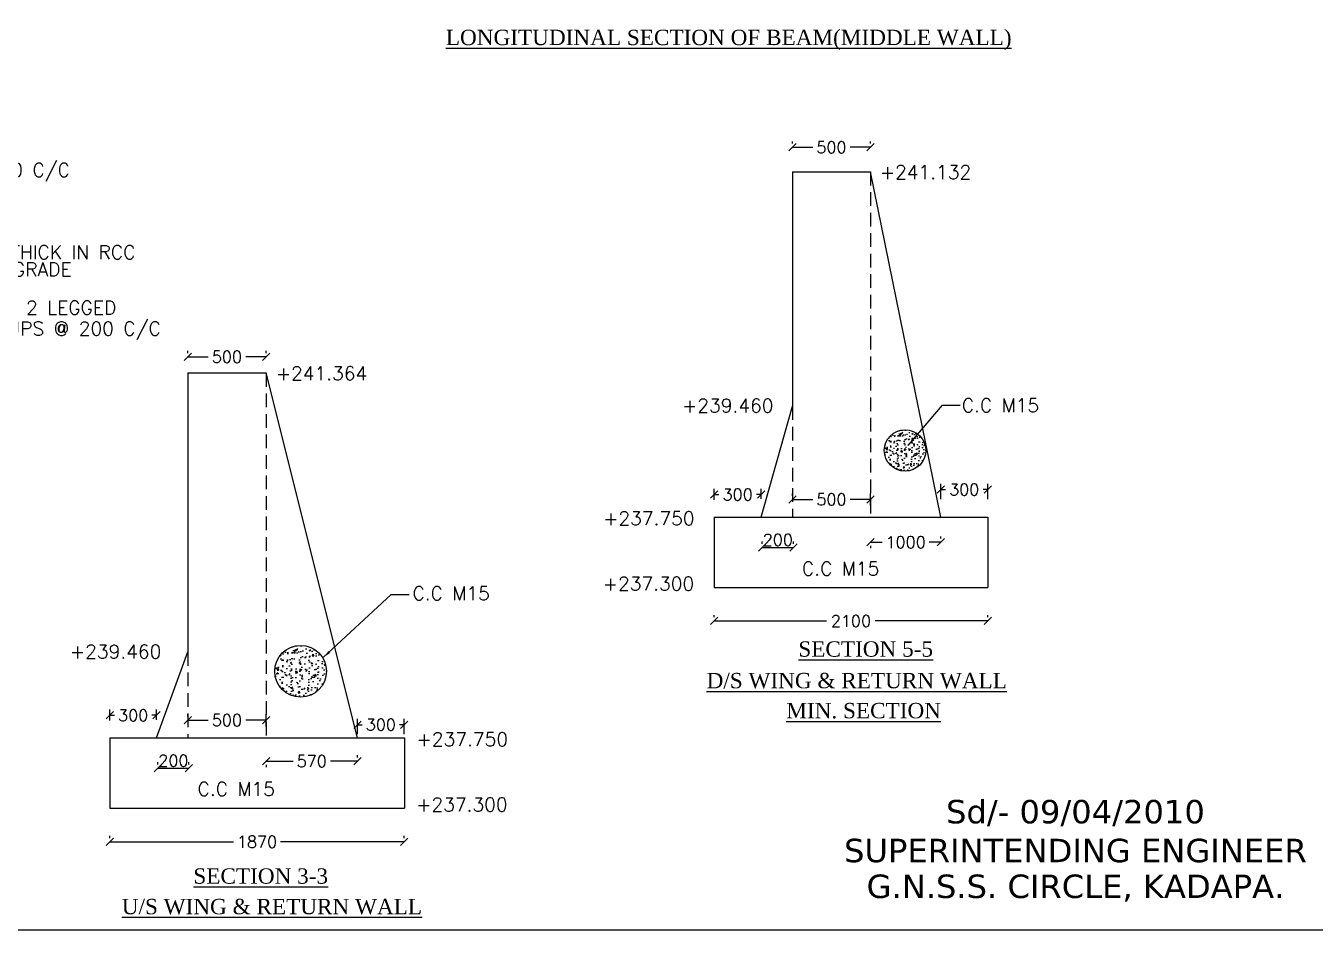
# Model space of a CAD drawing. Header units: inches. Extents: x 103704 to 195057, y -107980 to 89240.
# Drawn here: x 169005 to 185507, y -107980 to -96407 of the extents above; entities that cross this region are included whole.
import ezdxf
from ezdxf.enums import TextEntityAlignment as Align

# ---------------------------------------------------------------- set-up
doc = ezdxf.new("R2010")
doc.units = ezdxf.units.IN
doc.header["$LTSCALE"] = 100
doc.header["$MEASUREMENT"] = 0
doc.header["$PDMODE"] = 3
doc.linetypes.add('CENTER2', pattern=[28.575, 19.05, -3.175, 3.175, -3.175])
doc.linetypes.add('DASHED2', pattern=[0.375, 0.25, -0.125])
doc.layers.add('Dim', color=7, linetype='Continuous')
doc.layers.add('Text', color=7, linetype='Continuous')
doc.styles.add('ARIAL', font='times.ttf')
doc.styles.add('ROMANS', font='romans')
doc.styles.add('VERDANA', font='verdana.ttf')
doc.dimstyles.new('Raj-50', dxfattribs={"dimscale": 50, "dimtxt": 2, "dimasz": 1.25, "dimexe": 1, "dimexo": 0.625, "dimtad": 0, "dimtxsty": 'ROMANS', "dimblk": 'OBLIQUE', "dimcen": 1.25, "dimclrd": 256, "dimclre": 256, "dimclrt": 256, "dimadec": 0, "dimazin": 0, "dimtfac": 1, "dimtmove": 1, "dimatfit": 3, "dimfxl": 1, "dimlwd": -1, "dimlwe": -1, "dimarcsym": 0})
doc.dimstyles.new('Raj-75', dxfattribs={"dimscale": 75, "dimtxt": 2, "dimasz": 1.25, "dimexe": 1, "dimexo": 0.625, "dimtad": 0, "dimtxsty": 'ROMANS', "dimblk": 'OBLIQUE', "dimcen": 1.25, "dimclrd": 256, "dimclre": 256, "dimclrt": 256, "dimadec": 0, "dimazin": 0, "dimtfac": 1, "dimtmove": 1, "dimatfit": 3, "dimfxl": 1, "dimlwd": -1, "dimlwe": -1, "dimarcsym": 0})

# ---------------------------------------------------------------- blocks, each defined once
blk = doc.blocks.new('_Oblique')
at = {"color": 0, "linetype": 'ByBlock', "lineweight": -2}
blk.add_line((-0.5, -0.5), (0.5, 0.5), dxfattribs=at)
blk = doc.blocks.new('*D110')
at = {"layer": 'Defpoints', "color": 0, "transparency": 16777216}
for p in [(170679, -105230), (170079, -105343), (170679, -105333)]:
    blk.add_point(p, dxfattribs=at)
at = {"layer": 'Dim', "transparency": 16777216}
for p, q in [((170079, -105296), (170079, -105155)), ((170079, -105230), (170140, -105230)), ((170679, -105230), (170619, -105230)), ((170679, -105286), (170679, -105155))]:
    blk.add_line(p, q, dxfattribs=at)
at = {"layer": 'Dim', "transparency": 16777216, "xscale": 93.75, "yscale": 93.75, "zscale": 93.75, "rotation": 180}
blk.add_blockref('_Oblique', (170079, -105230), dxfattribs=at)
at = {"layer": 'Dim', "transparency": 16777216, "xscale": 93.75, "yscale": 93.75, "zscale": 93.75}
blk.add_blockref('_Oblique', (170679, -105230), dxfattribs=at)
at = {"layer": 'Dim', "transparency": 16777216, "insert": (170379, -105230), "char_height": 150, "attachment_point": 5, "style": 'ROMANS'}
blk.add_mtext('300', dxfattribs=at)
blk = doc.blocks.new('*D111')
at = {"layer": 'Defpoints', "color": 0, "transparency": 16777216}
for p in [(170693, -105906), (171093, -105906), (171093, -105906)]:
    blk.add_point(p, dxfattribs=at)
at = {"layer": 'Dim', "transparency": 16777216}
for p, q in [((170693, -105860), (170693, -105831)), ((170693, -105906), (171093, -105906)), ((171093, -105860), (171093, -105831))]:
    blk.add_line(p, q, dxfattribs=at)
at = {"layer": 'Dim', "transparency": 16777216, "xscale": 93.75, "yscale": 93.75, "zscale": 93.75, "rotation": 180}
blk.add_blockref('_Oblique', (170693, -105906), dxfattribs=at)
at = {"layer": 'Dim', "transparency": 16777216, "xscale": 93.75, "yscale": 93.75, "zscale": 93.75}
blk.add_blockref('_Oblique', (171093, -105906), dxfattribs=at)
at = {"layer": 'Dim', "transparency": 16777216, "insert": (170893, -105810), "char_height": 150, "attachment_point": 5, "style": 'ROMANS'}
blk.add_mtext('200', dxfattribs=at)
blk = doc.blocks.new('*D112')
at = {"layer": 'Defpoints', "color": 0, "transparency": 16777216}
for p in [(171079, -105292), (172079, -105292), (172079, -105419)]:
    blk.add_point(p, dxfattribs=at)
at = {"layer": 'Dim', "transparency": 16777216}
for p, q in [((171079, -105245), (171079, -105217)), ((172079, -105372), (172079, -105217)), ((171079, -105292), (171340, -105292)), ((172079, -105292), (171819, -105292))]:
    blk.add_line(p, q, dxfattribs=at)
at = {"layer": 'Dim', "transparency": 16777216, "xscale": 93.75, "yscale": 93.75, "zscale": 93.75, "rotation": 180}
blk.add_blockref('_Oblique', (171079, -105292), dxfattribs=at)
at = {"layer": 'Dim', "transparency": 16777216, "xscale": 93.75, "yscale": 93.75, "zscale": 93.75}
blk.add_blockref('_Oblique', (172079, -105292), dxfattribs=at)
at = {"layer": 'Dim', "transparency": 16777216, "insert": (171579, -105292), "char_height": 150, "attachment_point": 5, "style": 'ROMANS'}
blk.add_mtext('500', dxfattribs=at)
blk = doc.blocks.new('*D113')
at = {"layer": 'Defpoints', "color": 0, "transparency": 16777216}
for p in [(172079, -105817), (173249, -105817), (173249, -105817)]:
    blk.add_point(p, dxfattribs=at)
at = {"layer": 'Dim', "transparency": 16777216}
for p, q in [((173249, -105770), (173249, -105742)), ((172079, -105817), (172425, -105817)), ((172079, -105864), (172079, -105892)), ((173249, -105817), (172904, -105817))]:
    blk.add_line(p, q, dxfattribs=at)
at = {"layer": 'Dim', "transparency": 16777216, "xscale": 93.75, "yscale": 93.75, "zscale": 93.75, "rotation": 180}
blk.add_blockref('_Oblique', (172079, -105817), dxfattribs=at)
at = {"layer": 'Dim', "transparency": 16777216, "xscale": 93.75, "yscale": 93.75, "zscale": 93.75}
blk.add_blockref('_Oblique', (173249, -105817), dxfattribs=at)
at = {"layer": 'Dim', "transparency": 16777216, "insert": (172664, -105817), "char_height": 150, "attachment_point": 5, "style": 'ROMANS'}
blk.add_mtext('570', dxfattribs=at)
blk = doc.blocks.new('*D114')
at = {"layer": 'Defpoints', "color": 0, "transparency": 16777216}
for p in [(170079, -106849), (173849, -106849), (173849, -106849)]:
    blk.add_point(p, dxfattribs=at)
at = {"layer": 'Dim', "transparency": 16777216}
for p, q in [((170079, -106802), (170079, -106774)), ((170079, -106849), (171664, -106849)), ((173849, -106849), (172265, -106849)), ((173849, -106802), (173849, -106774))]:
    blk.add_line(p, q, dxfattribs=at)
at = {"layer": 'Dim', "transparency": 16777216, "xscale": 93.75, "yscale": 93.75, "zscale": 93.75, "rotation": 180}
blk.add_blockref('_Oblique', (170079, -106849), dxfattribs=at)
at = {"layer": 'Dim', "transparency": 16777216, "xscale": 93.75, "yscale": 93.75, "zscale": 93.75}
blk.add_blockref('_Oblique', (173849, -106849), dxfattribs=at)
at = {"layer": 'Dim', "transparency": 16777216, "insert": (171964, -106849), "char_height": 150, "attachment_point": 5, "style": 'ROMANS'}
blk.add_mtext('1870', dxfattribs=at)
blk = doc.blocks.new('*D115')
at = {"layer": 'Defpoints', "color": 0, "transparency": 16777216}
for p in [(171079, -100643), (172079, -100643), (172079, -100643)]:
    blk.add_point(p, dxfattribs=at)
at = {"layer": 'Dim', "transparency": 16777216}
for p, q in [((171079, -100596), (171079, -100568)), ((171079, -100643), (171340, -100643)), ((172079, -100643), (171819, -100643)), ((172079, -100596), (172079, -100568))]:
    blk.add_line(p, q, dxfattribs=at)
at = {"layer": 'Dim', "transparency": 16777216, "xscale": 93.75, "yscale": 93.75, "zscale": 93.75, "rotation": 180}
blk.add_blockref('_Oblique', (171079, -100643), dxfattribs=at)
at = {"layer": 'Dim', "transparency": 16777216, "xscale": 93.75, "yscale": 93.75, "zscale": 93.75}
blk.add_blockref('_Oblique', (172079, -100643), dxfattribs=at)
at = {"layer": 'Dim', "transparency": 16777216, "insert": (171579, -100643), "char_height": 150, "attachment_point": 5, "style": 'ROMANS'}
blk.add_mtext('500', dxfattribs=at)
blk = doc.blocks.new('*D116')
at = {"layer": 'Defpoints', "color": 0, "transparency": 16777216}
for p in [(173849, -105350), (173249, -105520), (173849, -105520)]:
    blk.add_point(p, dxfattribs=at)
at = {"layer": 'Dim', "transparency": 16777216}
for p, q in [((173249, -105473), (173249, -105275)), ((173849, -105473), (173849, -105275)), ((173249, -105350), (173310, -105350)), ((173849, -105350), (173789, -105350))]:
    blk.add_line(p, q, dxfattribs=at)
at = {"layer": 'Dim', "transparency": 16777216, "xscale": 93.75, "yscale": 93.75, "zscale": 93.75, "rotation": 180}
blk.add_blockref('_Oblique', (173249, -105350), dxfattribs=at)
at = {"layer": 'Dim', "transparency": 16777216, "xscale": 93.75, "yscale": 93.75, "zscale": 93.75}
blk.add_blockref('_Oblique', (173849, -105350), dxfattribs=at)
at = {"layer": 'Dim', "transparency": 16777216, "insert": (173549, -105350), "char_height": 150, "attachment_point": 5, "style": 'ROMANS'}
blk.add_mtext('300', dxfattribs=at)
blk = doc.blocks.new('*D117')
at = {"layer": 'Defpoints', "color": 0, "transparency": 16777216}
for p in [(178415, -102405), (177815, -102518), (178415, -102507)]:
    blk.add_point(p, dxfattribs=at)
at = {"layer": 'Dim', "transparency": 16777216}
for p, q in [((177815, -102471), (177815, -102330)), ((177815, -102405), (177875, -102405)), ((178415, -102405), (178355, -102405)), ((178415, -102460), (178415, -102330))]:
    blk.add_line(p, q, dxfattribs=at)
at = {"layer": 'Dim', "transparency": 16777216, "xscale": 93.75, "yscale": 93.75, "zscale": 93.75, "rotation": 180}
blk.add_blockref('_Oblique', (177815, -102405), dxfattribs=at)
at = {"layer": 'Dim', "transparency": 16777216, "xscale": 93.75, "yscale": 93.75, "zscale": 93.75}
blk.add_blockref('_Oblique', (178415, -102405), dxfattribs=at)
at = {"layer": 'Dim', "transparency": 16777216, "insert": (178115, -102405), "char_height": 150, "attachment_point": 5, "style": 'ROMANS'}
blk.add_mtext('300', dxfattribs=at)
blk = doc.blocks.new('*D118')
at = {"layer": 'Defpoints', "color": 0, "transparency": 16777216}
for p in [(178429, -103081), (178829, -103081), (178829, -103081)]:
    blk.add_point(p, dxfattribs=at)
at = {"layer": 'Dim', "transparency": 16777216}
for p, q in [((178429, -103034), (178429, -103006)), ((178429, -103081), (178829, -103081)), ((178829, -103034), (178829, -103006))]:
    blk.add_line(p, q, dxfattribs=at)
at = {"layer": 'Dim', "transparency": 16777216, "xscale": 93.75, "yscale": 93.75, "zscale": 93.75, "rotation": 180}
blk.add_blockref('_Oblique', (178429, -103081), dxfattribs=at)
at = {"layer": 'Dim', "transparency": 16777216, "xscale": 93.75, "yscale": 93.75, "zscale": 93.75}
blk.add_blockref('_Oblique', (178829, -103081), dxfattribs=at)
at = {"layer": 'Dim', "transparency": 16777216, "insert": (178629, -102985), "char_height": 150, "attachment_point": 5, "style": 'ROMANS'}
blk.add_mtext('200', dxfattribs=at)
blk = doc.blocks.new('*D119')
at = {"layer": 'Defpoints', "color": 0, "transparency": 16777216}
for p in [(178815, -102467), (179815, -102467), (179815, -102594)]:
    blk.add_point(p, dxfattribs=at)
at = {"layer": 'Dim', "transparency": 16777216}
for p, q in [((178815, -102420), (178815, -102392)), ((178815, -102467), (179075, -102467)), ((179815, -102467), (179555, -102467)), ((179815, -102547), (179815, -102392))]:
    blk.add_line(p, q, dxfattribs=at)
at = {"layer": 'Dim', "transparency": 16777216, "xscale": 93.75, "yscale": 93.75, "zscale": 93.75, "rotation": 180}
blk.add_blockref('_Oblique', (178815, -102467), dxfattribs=at)
at = {"layer": 'Dim', "transparency": 16777216, "xscale": 93.75, "yscale": 93.75, "zscale": 93.75}
blk.add_blockref('_Oblique', (179815, -102467), dxfattribs=at)
at = {"layer": 'Dim', "transparency": 16777216, "insert": (179315, -102467), "char_height": 150, "attachment_point": 5, "style": 'ROMANS'}
blk.add_mtext('500', dxfattribs=at)
blk = doc.blocks.new('*D120')
at = {"layer": 'Defpoints', "color": 0, "transparency": 16777216}
for p in [(179815, -103015), (180715, -103015), (180715, -103015)]:
    blk.add_point(p, dxfattribs=at)
at = {"layer": 'Dim', "transparency": 16777216}
for p, q in [((180715, -102968), (180715, -102940)), ((179815, -103015), (179964, -103015)), ((179815, -103062), (179815, -103090)), ((180715, -103015), (180565, -103015))]:
    blk.add_line(p, q, dxfattribs=at)
at = {"layer": 'Dim', "transparency": 16777216, "xscale": 93.75, "yscale": 93.75, "zscale": 93.75, "rotation": 180}
blk.add_blockref('_Oblique', (179815, -103015), dxfattribs=at)
at = {"layer": 'Dim', "transparency": 16777216, "xscale": 93.75, "yscale": 93.75, "zscale": 93.75}
blk.add_blockref('_Oblique', (180715, -103015), dxfattribs=at)
at = {"layer": 'Dim', "transparency": 16777216, "insert": (180265, -103015), "char_height": 150, "attachment_point": 5, "style": 'ROMANS'}
blk.add_mtext('1000', dxfattribs=at)
blk = doc.blocks.new('*D121')
at = {"layer": 'Defpoints', "color": 0, "transparency": 16777216}
for p in [(177815, -104023), (181315, -104023), (181315, -104023)]:
    blk.add_point(p, dxfattribs=at)
at = {"layer": 'Dim', "transparency": 16777216}
for p, q in [((177815, -103976), (177815, -103948)), ((181315, -103976), (181315, -103948)), ((177815, -104023), (179254, -104023)), ((181315, -104023), (179876, -104023))]:
    blk.add_line(p, q, dxfattribs=at)
at = {"layer": 'Dim', "transparency": 16777216, "xscale": 93.75, "yscale": 93.75, "zscale": 93.75, "rotation": 180}
blk.add_blockref('_Oblique', (177815, -104023), dxfattribs=at)
at = {"layer": 'Dim', "transparency": 16777216, "xscale": 93.75, "yscale": 93.75, "zscale": 93.75}
blk.add_blockref('_Oblique', (181315, -104023), dxfattribs=at)
at = {"layer": 'Dim', "transparency": 16777216, "insert": (179565, -104023), "char_height": 150, "attachment_point": 5, "style": 'ROMANS'}
blk.add_mtext('2100', dxfattribs=at)
blk = doc.blocks.new('*D122')
at = {"layer": 'Defpoints', "color": 0, "transparency": 16777216}
for p in [(178815, -97962), (179815, -97962), (179815, -97962)]:
    blk.add_point(p, dxfattribs=at)
at = {"layer": 'Dim', "transparency": 16777216}
for p, q in [((178815, -97915), (178815, -97887)), ((178815, -97962), (179075, -97962)), ((179815, -97962), (179555, -97962)), ((179815, -97915), (179815, -97887))]:
    blk.add_line(p, q, dxfattribs=at)
at = {"layer": 'Dim', "transparency": 16777216, "xscale": 93.75, "yscale": 93.75, "zscale": 93.75, "rotation": 180}
blk.add_blockref('_Oblique', (178815, -97962), dxfattribs=at)
at = {"layer": 'Dim', "transparency": 16777216, "xscale": 93.75, "yscale": 93.75, "zscale": 93.75}
blk.add_blockref('_Oblique', (179815, -97962), dxfattribs=at)
at = {"layer": 'Dim', "transparency": 16777216, "insert": (179315, -97962), "char_height": 150, "attachment_point": 5, "style": 'ROMANS'}
blk.add_mtext('500', dxfattribs=at)
blk = doc.blocks.new('*D123')
at = {"layer": 'Defpoints', "color": 0, "transparency": 16777216}
for p in [(181315, -102341), (180715, -102511), (181315, -102511)]:
    blk.add_point(p, dxfattribs=at)
at = {"layer": 'Dim', "transparency": 16777216}
for p, q in [((180715, -102464), (180715, -102266)), ((181315, -102464), (181315, -102266)), ((180715, -102341), (180775, -102341)), ((181315, -102341), (181255, -102341))]:
    blk.add_line(p, q, dxfattribs=at)
at = {"layer": 'Dim', "transparency": 16777216, "xscale": 93.75, "yscale": 93.75, "zscale": 93.75, "rotation": 180}
blk.add_blockref('_Oblique', (180715, -102341), dxfattribs=at)
at = {"layer": 'Dim', "transparency": 16777216, "xscale": 93.75, "yscale": 93.75, "zscale": 93.75}
blk.add_blockref('_Oblique', (181315, -102341), dxfattribs=at)
at = {"layer": 'Dim', "transparency": 16777216, "insert": (181015, -102341), "char_height": 150, "attachment_point": 5, "style": 'ROMANS'}
blk.add_mtext('300', dxfattribs=at)

msp = doc.modelspace()

# ---------------------------------------------------------------- hatches: boundary and pattern name
at = {"linetype": 'Continuous', "ltscale": 200}
h = msp.add_hatch(dxfattribs=at)
h.set_pattern_fill('AR-CONC', scale=0.7056, style=0)
h.set_pattern_definition([(50, (-1179905.57, 378407.97), (128.5495024, -11.246619), [13.44168, -147.85848]), (355, (-1179905.57, 378407.97), (-24.867338, 134.809567), [10.753344, -118.286784]), (100.451, (-1179894.86, 378407.03), (103.682629, 123.562335), [11.423664, -125.660304]), (46.1842, (-1179905.57, 378443.82), (191.273371, -29.665067), [20.16252, -221.78772]), (96.6356, (-1179889.63, 378441.34), (167.512428, 174.583472), [17.135496, -188.490456]), (351.184, (-1179905.57, 378443.82), (167.51269, 174.583163), [16.130016, -177.430176]), (21, (-1179887.65, 378434.86), (106.979459, -72.15855), [13.44168, -147.85848]), (326, (-1179887.65, 378434.86), (43.607511, 129.963029), [10.753344, -118.286784]), (71.4514, (-1179878.74, 378428.84), (150.586676, 57.804768), [11.423664, -125.660304]), (37.5, (-1179905.573, 378407.97), (2.1793185, 59.6620354), [0, -116.8530048, 0, -120.079008, 0, -118.73484]), (7.5, (-1179905.57, 378407.97), (47.147954, 70.6874136), [0, -68.4629568, 0, -114.1646688, 0, -45.253656]), (327.5, (-1179945.54, 378407.97), (95.672724, -4.0422018), [0, -44.8056, 0, -139.793472, 0, -185.495184]), (317.5, (-1179963.46, 378407.97), (104.5199504, 17.940932), [0, -58.24728, 0, -92.837203, 0, -131.728464])])
h.paths.add_polyline_path([(179992.153, -101841.3, 1), (180522.417, -101841.3, 1)])
h = msp.add_hatch(dxfattribs=at)
h.set_pattern_fill('AR-CONC', scale=0.882, style=0)
h.set_pattern_definition([(50, (-1527681.69, 495645.07), (160.686878, -14.058273), [16.8021, -184.8231]), (355, (-1527681.7, 495645.07), (-31.084173, 168.511959), [13.44168, -147.85848]), (100.451, (-1527668.3, 495643.9), (129.603286, 154.452919), [14.27958, -157.07538]), (46.1842, (-1527681.7, 495689.88), (239.091714, -37.081333), [25.20315, -277.23465]), (96.6356, (-1527661.77, 495686.8), (209.390535, 218.22934), [21.41937, -235.61307]), (351.184, (-1527681.7, 495689.88), (209.390862, 218.228954), [20.16252, -221.78772]), (21, (-1527659.29, 495678.68), (133.724324, -90.198187), [16.8021, -184.8231]), (326, (-1527659.29, 495678.68), (54.509389, 162.453786), [13.44168, -147.85848]), (71.4514, (-1527648.15, 495671.16), (188.233345, 72.25596), [14.27958, -157.07538]), (37.5, (-1527681.69, 495645.075), (2.724148, 74.5775443), [0, -146.066256, 0, -150.09876, 0, -148.41855]), (7.5, (-1527681.69, 495645.075), (58.9349423, 88.359267), [0, -85.578696, 0, -142.705836, 0, -56.56707]), (327.5, (-1527731.65, 495645.075), (119.590905, -5.0527522), [0, -56.007, 0, -174.74184, 0, -231.86898]), (317.5, (-1527754.05, 495645.07), (130.649938, 22.426165), [0, -72.8091, 0, -116.046504, 0, -164.66058])])
h.paths.add_polyline_path([(172190.465, -104666.515, 1), (172853.296, -104666.515, 1)])

# ---------------------------------------------------------------- linework, layer by layer
at = {"color": 7, "linetype": 'Continuous', "ltscale": 200}
for p, q in [((178814.847, -98274.532), (178814.847, -101274.532)), ((178814.847, -98274.532), (179814.847, -98274.532)), ((180714.847, -102694.532), (179814.847, -98274.532)), ((171079.443, -100849.747), (171079.443, -104419.747)), ((171079.443, -100849.747), (172079.443, -100849.747)), ((173249.443, -105519.747), (172079.443, -100849.747)), ((178414.847, -102694.532), (178814.847, -101274.532)), ((177814.847, -102694.532), (177814.847, -103594.532)), ((178814.847, -102694.532), (179814.847, -102694.532)), ((177814.847, -103594.532), (181314.847, -103594.532)), ((170679.443, -105519.747), (171079.443, -104419.747)), ((170079.443, -105519.747), (170079.443, -106419.747)), ((171079.443, -105519.747), (172079.443, -105519.747)), ((170079.443, -106419.747), (173849.443, -106419.747))]:
    msp.add_line(p, q, dxfattribs=at)
at = {"color": 7, "linetype": 'DASHED2', "ltscale": 7}
for p, q in [((179814.847, -98274.532), (179814.847, -102694.532)), ((172079.443, -100849.747), (172079.443, -105519.747)), ((178814.847, -101274.532), (178814.847, -102694.532)), ((171079.443, -104419.747), (171079.443, -105519.747))]:
    msp.add_line(p, q, dxfattribs=at)
at = {"color": 7, "linetype": 'CENTER2', "ltscale": 200}
for p, q in [((177814.847, -102694.532), (181314.847, -102694.532)), ((170079.443, -105519.747), (173849.443, -105519.747))]:
    msp.add_line(p, q, dxfattribs=at)
at = {"color": 7}
msp.add_lwpolyline([(195056.548, -107979.679), (150574.81, -107979.679), (150574.81, -84487.808), (195056.548, -84487.808)], close=True, dxfattribs=at)
at = {"color": 7, "linetype": 'Continuous', "ltscale": 200}
for centre, radius in [((180257.285, -101841.3), 265.132), ((172521.88, -104666.515), 331.415)]:
    msp.add_circle(centre, radius, dxfattribs=at)
at = {"layer": 'Dim', "color": 7}
for p, q in [((181314.847, -102694.532), (181314.847, -103594.532)), ((173849.443, -105519.747), (173849.443, -106419.747))]:
    msp.add_line(p, q, dxfattribs=at)

# ---------------------------------------------------------------- texts
at = {"color": 0, "linetype": 'Continuous', "style": 'ARIAL'}
msp.add_text('%%ULONGITUDINAL SECTION OF BEAM(MIDDLE WALL)', height=196.5598, dxfattribs=at).set_placement((174380.486, -96654.301))
at = {"color": 7, "linetype": 'Continuous', "style": 'ARIAL'}
for s, p in [('%%USECTION 5-5', (178891.749, -104479.88)), ('%%UD/S WING & RETURN WALL', (177717.895, -104884.006)), ('%%UMIN. SECTION', (178737.877, -105268)), ('%%USECTION 3-3', (171149.258, -107384.51)), ('%%UU/S WING & RETURN WALL', (170233.196, -107775.487))]:
    msp.add_text(s, height=196.5598, dxfattribs=at).set_placement(p)
at = {"style": 'VERDANA', "width": 1}
for s, p in [('Sd/- 09/04/2010', (182437.885, -106612.71)), ('SUPERINTENDING ENGINEER', (182437.885, -107109.71)), ('G.N.S.S. CIRCLE, KADAPA.', (182437.885, -107567.71))]:
    msp.add_text(s, height=300, dxfattribs=at).set_placement(p, align=Align.CENTER)
at = {"layer": 'Text', "color": 7, "style": 'ROMANS'}
for s, p in [('STIRRUPS @ 200 C/C', (166959.091, -98339.386)), ('+241.132', (179934.219, -98367.532)), ('250 THICK IN RCC', (168240.025, -99391.498)), ('M25 GRADE', (168240.025, -99611.583)), ('12%%C - 2 LEGGED', (168122.883, -100101.489)), ('STIRRUPS @ 200 C/C', (168122.883, -100368.394)), ('+241.364', (172204.283, -100942.747)), (' +239.460', (177283.649, -101354.25)), (' C.C M15', (180863.395, -101352.257)), ('+237.750', (176393.569, -102798.244)), (' C.C M15', (178817.986, -103440.181)), ('+237.300', (176388.652, -103633.571)), (' C.C M15', (173833.294, -103757.615)), (' +239.460', (169449.555, -104501.363)), ('+237.750', (174006.612, -105623.459)), (' C.C M15', (171082.581, -106260.303)), ('+237.300', (174001.696, -106458.786))]:
    msp.add_text(s, height=175, dxfattribs=at).set_placement(p)

# ---------------------------------------------------------------- dimensions: what is measured, and where the dimension line sits
at = {"layer": 'Dim', "color": 7}
for base, p1, p2, text, picture, middle in [((179814.847, -97961.977), (178814.847, -97961.977), (179814.847, -97961.977), '500', '*D122', (179314.847, -97961.977)), ((172079.443, -100642.857), (171079.443, -100642.857), (172079.443, -100642.857), '500', '*D115', (171579.443, -100642.857)), ((179814.847, -102466.824), (178814.847, -102466.824), (179814.847, -102593.928), '500', '*D119', (179314.847, -102466.824)), ((180714.847, -103014.691), (179814.847, -103014.691), (180714.847, -103014.691), '1000', '*D120', (180264.847, -103014.691)), ((181314.847, -104023.353), (177814.847, -104023.353), (181314.847, -104023.353), '2100', '*D121', (179564.847, -104023.353)), ((172079.443, -105292.039), (171079.443, -105292.039), (172079.443, -105419.143), '500', '*D112', (171579.443, -105292.039)), ((173249.443, -105816.736), (172079.443, -105816.736), (173249.443, -105816.736), '570', '*D113', (172664.443, -105816.736)), ((173849.443, -106848.568), (170079.443, -106848.568), (173849.443, -106848.568), '1870', '*D114', (171964.443, -106848.568))]:
    dim = msp.add_linear_dim(base=base, p1=p1, p2=p2, angle=180, text=text, dimstyle='Raj-75', override={"dimfxl": 150}, dxfattribs=at)
    dim.commit()
    dim.dimension.update_dxf_attribs({"geometry": picture, "text_midpoint": middle})
for base, p1, p2, text, picture, middle in [((178414.847, -102404.789), (177814.847, -102518.124), (178414.847, -102507.298), '300', '*D117', (178114.847, -102404.789)), ((178828.615, -103081.257), (178428.615, -103081.257), (178828.615, -103081.257), '200', '*D118', (178628.615, -102985.15)), ((170679.443, -105230.004), (170079.443, -105343.339), (170679.443, -105332.513), '300', '*D110', (170379.443, -105230.004)), ((171093.211, -105906.472), (170693.211, -105906.472), (171093.211, -105906.472), '200', '*D111', (170893.211, -105810.365))]:
    dim = msp.add_linear_dim(base=base, p1=p1, p2=p2, angle=180, text=text, dimstyle='Raj-75', override={"dimfxl": 150}, dxfattribs=at)
    dim.commit()
    dim.dimension.update_dxf_attribs({"geometry": picture, "text_midpoint": middle, "dimtype": 160})
for base, p1, p2, picture, middle in [((181314.847, -102340.781), (180714.847, -102510.745), (181314.847, -102510.745), '*D123', (181014.847, -102340.781)), ((173849.443, -105349.783), (173249.443, -105519.747), (173849.443, -105519.747), '*D116', (173549.443, -105349.783))]:
    dim = msp.add_linear_dim(base=base, p1=p1, p2=p2, text='300', dimstyle='Raj-75', override={"dimfxl": 150}, dxfattribs=at)
    dim.commit()
    dim.dimension.update_dxf_attribs({"geometry": picture, "text_midpoint": middle})

# ---------------------------------------------------------------- leaders
for points in [[(180298.189, -101775.674), (180736.662, -101259.594), (180964.462, -101259.329)], [(172816.377, -104486.537), (173680.592, -103683.082), (173909.746, -103683.082)]]:
    msp.add_leader(points, dimstyle='Raj-50', override={"dimasz": 2}, dxfattribs=at)

doc.saveas('drawing.dxf')
